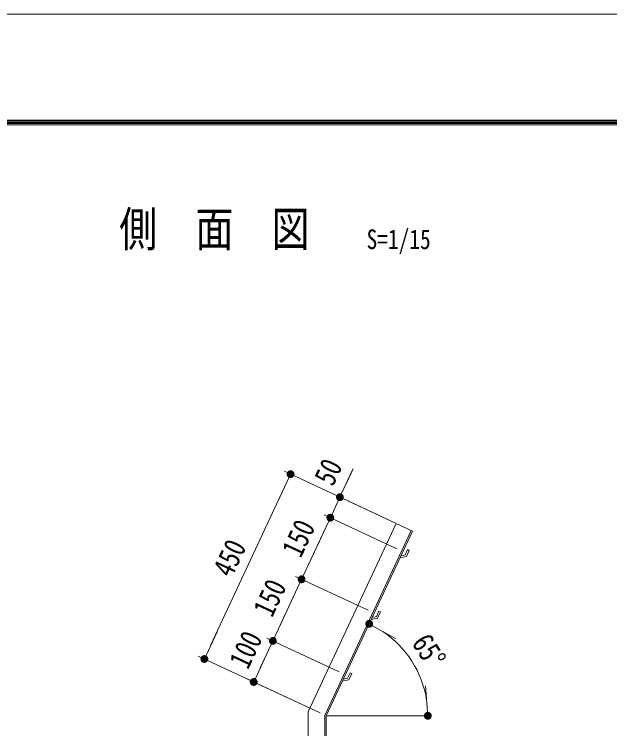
# Model space of a CAD drawing. Units: millimetres, scale not verified. Extents: x -4455 to 4455, y -3150 to 3150.
# Drawn here: x -196 to 1118, y 1574 to 3150 of the extents above; entities that cross this region are included whole.
import ezdxf
from ezdxf.enums import TextEntityAlignment as Align

# ---------------------------------------------------------------- set-up
doc = ezdxf.new("R2010")
doc.units = ezdxf.units.MM
doc.header["$LTSCALE"] = 30
for name, color, linetype, lineweight in [('0-2_D-STR1', 1, 'Continuous', 18), ('0-3_D-STR-DIM', 4, 'Continuous', 13), ('0-B_SUNPOU', 1, 'Continuous', 18), ('0-E_1部材', 7, 'Continuous', 9), ('1-1_D-TTL', 7, 'Continuous', 9)]:
    doc.layers.add(name, color=color, linetype=linetype, lineweight=lineweight)
doc.layers.add('0-8_D-TTL-TXT', color=7, linetype='Continuous')
doc.styles.add('ＭＳ ゴシック', font='')
doc.styles.get('ＭＳ ゴシック').set_extended_font_data('MS Gothic')

# ---------------------------------------------------------------- blocks, each defined once
blk = doc.blocks.new('M1')
at = {"layer": '0-B_SUNPOU'}
blk.add_line((-7.5, 0), (-57.86, 0), dxfattribs=at)
for points in [[(0, 0), (-7.5, 0), (-7.44, 0.94)], [(0, 0), (-7.44, -0.94), (-7.5, 0)], [(0, 0), (-7.44, 0.94), (-7.26, 1.87)], [(0, 0), (-7.26, -1.87), (-7.44, -0.94)], [(0, 0), (-7.26, 1.87), (-6.97, 2.76)], [(0, 0), (-6.97, -2.76), (-7.26, -1.87)], [(0, 0), (-6.97, 2.76), (-6.57, 3.61)], [(0, 0), (-6.57, -3.61), (-6.97, -2.76)], [(0, 0), (-6.57, 3.61), (-6.07, 4.41)], [(0, 0), (-6.07, -4.41), (-6.57, -3.61)], [(0, 0), (-6.07, 4.41), (-5.47, 5.13)], [(0, 0), (-5.47, -5.13), (-6.07, -4.41)], [(0, 0), (-5.47, 5.13), (-4.78, 5.78)], [(0, 0), (-4.78, -5.78), (-5.47, -5.13)], [(0, 0), (-4.78, 5.78), (-4.02, 6.33)], [(0, 0), (-4.02, -6.33), (-4.78, -5.78)], [(0, 0), (-4.02, 6.33), (-3.19, 6.79)], [(0, 0), (-3.19, -6.79), (-4.02, -6.33)], [(0, 0), (-3.19, 6.79), (-2.32, 7.13)], [(0, 0), (-2.32, -7.13), (-3.19, -6.79)], [(0, 0), (-2.32, 7.13), (-1.41, 7.37)], [(0, 0), (-1.41, -7.37), (-2.32, -7.13)], [(0, 0), (-1.41, 7.37), (-0.47, 7.49)], [(0, 0), (-0.47, -7.49), (-1.41, -7.37)], [(0, 0), (-0.47, 7.49), (0.47, 7.49)], [(0, 0), (0.47, -7.49), (-0.47, -7.49)], [(0, 0), (0.47, 7.49), (1.41, 7.37)], [(0, 0), (1.41, 7.37), (2.32, 7.13)], [(0, 0), (2.32, 7.13), (3.19, 6.79)], [(0, 0), (3.19, 6.79), (4.02, 6.33)], [(0, 0), (4.02, 6.33), (4.78, 5.78)], [(0, 0), (4.78, 5.78), (5.47, 5.13)], [(0, 0), (5.47, 5.13), (6.07, 4.41)], [(0, 0), (6.07, 4.41), (6.57, 3.61)], [(0, 0), (6.57, 3.61), (6.97, 2.76)], [(0, 0), (6.97, 2.76), (7.26, 1.87)], [(0, 0), (7.26, 1.87), (7.44, 0.94)], [(0, 0), (7.44, 0.94), (7.5, 0)], [(0, 0), (1.41, -7.37), (0.47, -7.49)], [(0, 0), (2.32, -7.13), (1.41, -7.37)], [(0, 0), (3.19, -6.79), (2.32, -7.13)], [(0, 0), (4.02, -6.33), (3.19, -6.79)], [(0, 0), (4.78, -5.78), (4.02, -6.33)], [(0, 0), (5.47, -5.13), (4.78, -5.78)], [(0, 0), (6.07, -4.41), (5.47, -5.13)], [(0, 0), (6.57, -3.61), (6.07, -4.41)], [(0, 0), (6.97, -2.76), (6.57, -3.61)], [(0, 0), (7.26, -1.87), (6.97, -2.76)], [(0, 0), (7.44, -0.94), (7.26, -1.87)], [(0, 0), (7.5, 0), (7.44, -0.94)]]:
    blk.add_solid(points, dxfattribs=at)

msp = doc.modelspace()

# ---------------------------------------------------------------- linework, layer by layer
at = {"layer": '0-2_D-STR1'}
for p, q in [((646.3, 2026.75), (452.37, 1610.88)), ((679.38, 2011.33), (488.87, 1602.78)), ((682.55, 2009.85), (492.37, 1602.01)), ((656.98, 1955.02), (666.18, 1957.09)), ((675.3, 1967.18), (668.98, 1953.62)), ((654.84, 1950.44), (668.98, 1953.62)), ((608.28, 1832.92), (602.79, 1821.14)), ((611.91, 1831.23), (605.58, 1817.67)), ((611.91, 1831.23), (608.28, 1832.92)), ((591.45, 1814.49), (605.58, 1817.67)), ((593.59, 1819.07), (602.79, 1821.14)), ((548.52, 1695.29), (542.19, 1681.73)), ((528.06, 1678.54), (542.19, 1681.73)), ((530.2, 1683.12), (539.4, 1685.2)), ((452.37, 1610.88), (452.37, -557.99)), ((488.87, 1602.78), (488.87, -557.99)), ((492.37, 1602.01), (492.37, -557.99))]:
    msp.add_line(p, q, dxfattribs=at)
for points in [[(675.3, 1967.18), (671.68, 1968.87), (666.18, 1957.09)], [(548.52, 1695.29), (544.89, 1696.98), (539.4, 1685.2)]]:
    msp.add_lwpolyline(points, dxfattribs=at)
at = {"layer": '0-3_D-STR-DIM', "color": 1, "lineweight": 18}
for p, q in [((537.03, 2115.77), (551.61, 2147.04)), ((668.95, 2016.19), (400.1, 2141.56)), ((399.11, 2103.95), (238.09, 1758.65)), ((501.32, 2039.19), (522.45, 2084.5)), ((668.95, 2016.19), (508.85, 2090.84)), ((647.82, 1970.87), (487.72, 2045.53)), ((647.82, 1970.87), (487.72, 2045.53)), ((486.74, 2007.92), (452.5, 1934.51)), ((486.74, 2007.92), (472.16, 1976.65)), ((584.43, 1834.92), (424.33, 1909.58)), ((584.43, 1834.92), (424.33, 1909.58)), ((423.34, 1871.97), (389.11, 1798.56)), ((521.04, 1698.98), (360.94, 1773.63)), ((521.04, 1698.98), (360.94, 1773.63)), ((359.95, 1736.03), (346.85, 1707.93)), ((478.78, 1608.35), (209.92, 1733.72)), ((478.78, 1608.35), (318.67, 1683))]:
    msp.add_line(p, q, dxfattribs=at)
at = {"layer": '0-3_D-STR-DIM', "color": 1}
msp.add_line((492.37, 1602.01), (716.6, 1602.01), dxfattribs=at)
at = {"layer": '0-3_D-STR-DIM', "color": 1, "lineweight": 18}
msp.add_arc((492.37, 1602.01), 224, 8.83339, 56.16672, dxfattribs=at)
at = {"layer": '0-E_1部材'}
msp.add_line((646.3, 2026.75), (682.55, 2009.85), dxfattribs=at)
at = {"layer": '1-1_D-TTL', "color": 2, "lineweight": 18}
msp.add_lwpolyline([(-4454.62, 3150.24), (4455.08, 3150.24), (4455.08, -3150.19), (-4454.62, -3150.19)], close=True, dxfattribs=at)
at = {"layer": '1-1_D-TTL'}
for points in [[(-4168.24, 2916.89), (4168.69, 2916.89), (4168.69, -2916.84), (-4168.24, -2916.84)], [(-4165.59, 2914.24), (4166.04, 2914.24), (4166.04, -2914.19), (-4165.59, -2914.19)], [(-4162.93, 2911.59), (4163.39, 2911.59), (4163.39, -2911.54), (-4162.93, -2911.54)], [(-4160.28, 2908.94), (4160.74, 2908.94), (4160.74, -2908.88), (-4160.28, -2908.88)], [(-4157.63, 2906.28), (4158.09, 2906.28), (4158.09, -2906.23), (-4157.63, -2906.23)]]:
    msp.add_lwpolyline(points, close=True, dxfattribs=at)

# ---------------------------------------------------------------- block references
at = {"layer": '0-3_D-STR-DIM', "xscale": 1.15, "yscale": 1.15}
for p, rotation in [((413.69, 2135.22), 65), ((522.45, 2084.5), 245), ((501.32, 2039.19), 65), ((501.32, 2039.19), 65), ((437.92, 1903.24), 245), ((437.92, 1903.24), 65), ((374.53, 1767.3), 245), ((587.04, 1805.02), 150.58336), ((223.51, 1727.38), 245), ((374.53, 1767.3), 65), ((332.27, 1676.66), 245), ((716.37, 1602.01), 274.41676)]:
    msp.add_blockref('M1', p, dxfattribs=dict(at, rotation=rotation))

# ---------------------------------------------------------------- texts
at = {"layer": '0-3_D-STR-DIM', "color": 3, "style": 'ＭＳ ゴシック', "width": 0.8}
for s, rotation, p in [('50', 65, (520.29, 2100.33)), ('150', 65, (449.13, 1942.36)), ('450', 65, (296.99, 1898.56)), ('150', 65, (385.83, 1810.8)), ('100', 65, (332.78, 1696.25)), ('65°', 302.5, (667.2, 1755.17))]:
    msp.add_text(s, height=48.17, rotation=rotation, dxfattribs=at).set_placement(p, align=Align.BOTTOM_LEFT)
at = {"layer": '0-8_D-TTL-TXT', "style": 'ＭＳ ゴシック', "width": 0.8}
msp.add_text('側\u3000面\u3000図', height=76.98, dxfattribs=at).set_placement((35.66, 2614.66), align=Align.BOTTOM_LEFT)
at = {"layer": '0-8_D-TTL-TXT', "color": 3, "style": 'ＭＳ ゴシック', "width": 0.8}
msp.add_text('S=1/15', height=43.33, dxfattribs=at).set_placement((581.25, 2619.04), align=Align.BOTTOM_LEFT)

doc.saveas('drawing.dxf')
